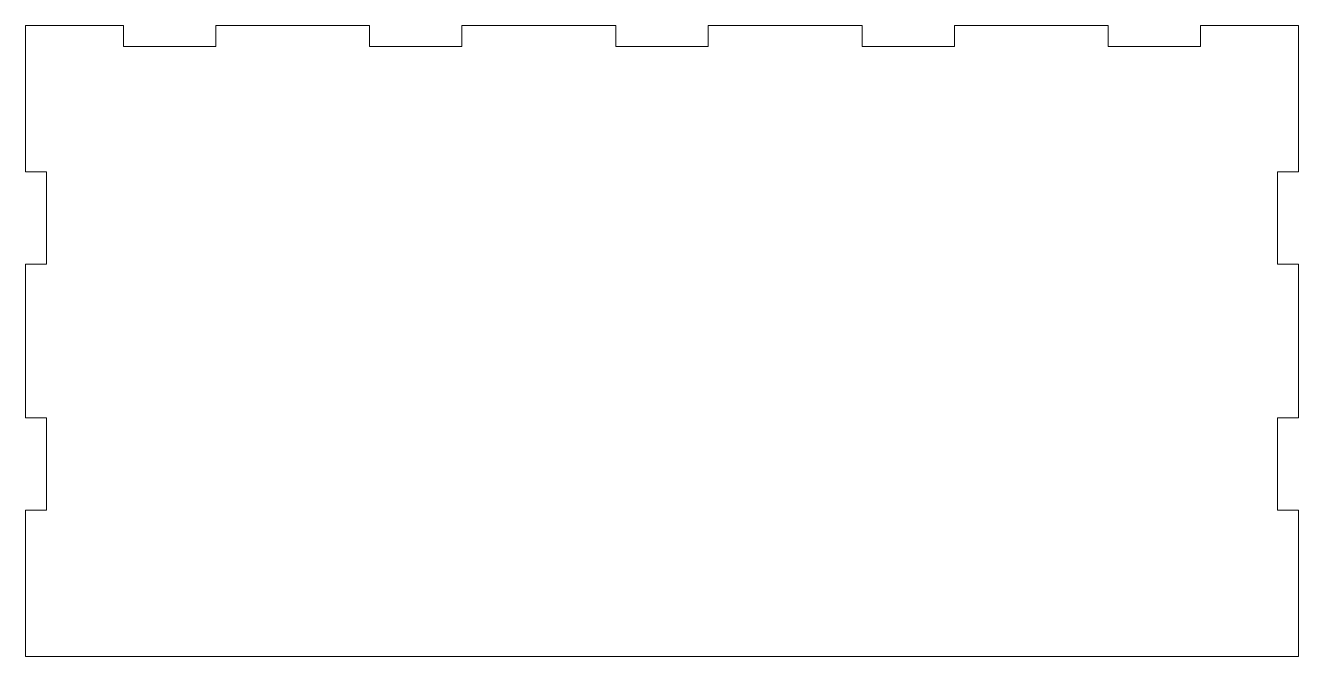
# Model space of a CAD drawing. Header units: inches. Extents: x -5.2 to 5.2, y -2.6 to 2.6.
import ezdxf

# ---------------------------------------------------------------- set-up
doc = ezdxf.new("R2010")
doc.units = ezdxf.units.IN
doc.header["$MEASUREMENT"] = 0

msp = doc.modelspace()

# ---------------------------------------------------------------- linework, layer by layer
at = {"color": 7, "linetype": 'Continuous', "lineweight": 15}
for p, q in [((-5.171, 2.5625), (-5.171, 1.375)), ((-4.375, 2.5625), (-5.171, 2.5625)), ((-4.375, 2.5625), (-4.375, 2.3915)), ((-3.625, 2.3915), (-3.625, 2.5625)), ((-2.375, 2.5625), (-3.625, 2.5625)), ((-2.375, 2.5625), (-2.375, 2.3915)), ((-1.625, 2.3915), (-1.625, 2.5625)), ((-0.375, 2.5625), (-1.625, 2.5625)), ((-0.375, 2.5625), (-0.375, 2.3915)), ((0.375, 2.3915), (0.375, 2.5625)), ((1.625, 2.5625), (0.375, 2.5625)), ((1.625, 2.5625), (1.625, 2.3915)), ((2.375, 2.3915), (2.375, 2.5625)), ((3.625, 2.5625), (2.375, 2.5625)), ((3.625, 2.5625), (3.625, 2.3915)), ((4.375, 2.3915), (4.375, 2.5625)), ((5.171, 2.5625), (4.375, 2.5625)), ((5.171, 1.375), (5.171, 2.5625)), ((-4.375, 2.3915), (-3.625, 2.3915)), ((-2.375, 2.3915), (-1.625, 2.3915)), ((-0.375, 2.3915), (0.375, 2.3915)), ((1.625, 2.3915), (2.375, 2.3915)), ((3.625, 2.3915), (4.375, 2.3915)), ((-5, 1.375), (-5.171, 1.375)), ((-5, 0.625), (-5, 1.375)), ((5, 0.625), (5, 1.375)), ((5, 1.375), (5.171, 1.375)), ((-5.171, 0.625), (-5.171, -0.625)), ((-5.171, 0.625), (-5, 0.625)), ((5.171, 0.625), (5, 0.625)), ((5.171, -0.625), (5.171, 0.625)), ((-5, -0.625), (-5.171, -0.625)), ((-5, -1.375), (-5, -0.625)), ((5, -0.625), (5.171, -0.625)), ((5, -1.375), (5, -0.625)), ((-5.171, -1.375), (-5.171, -2.5625)), ((-5.171, -1.375), (-5, -1.375)), ((5.171, -1.375), (5, -1.375)), ((5.171, -2.5625), (5.171, -1.375)), ((-5.171, -2.5625), (5.171, -2.5625))]:
    msp.add_line(p, q, dxfattribs=at)

doc.saveas('drawing.dxf')
